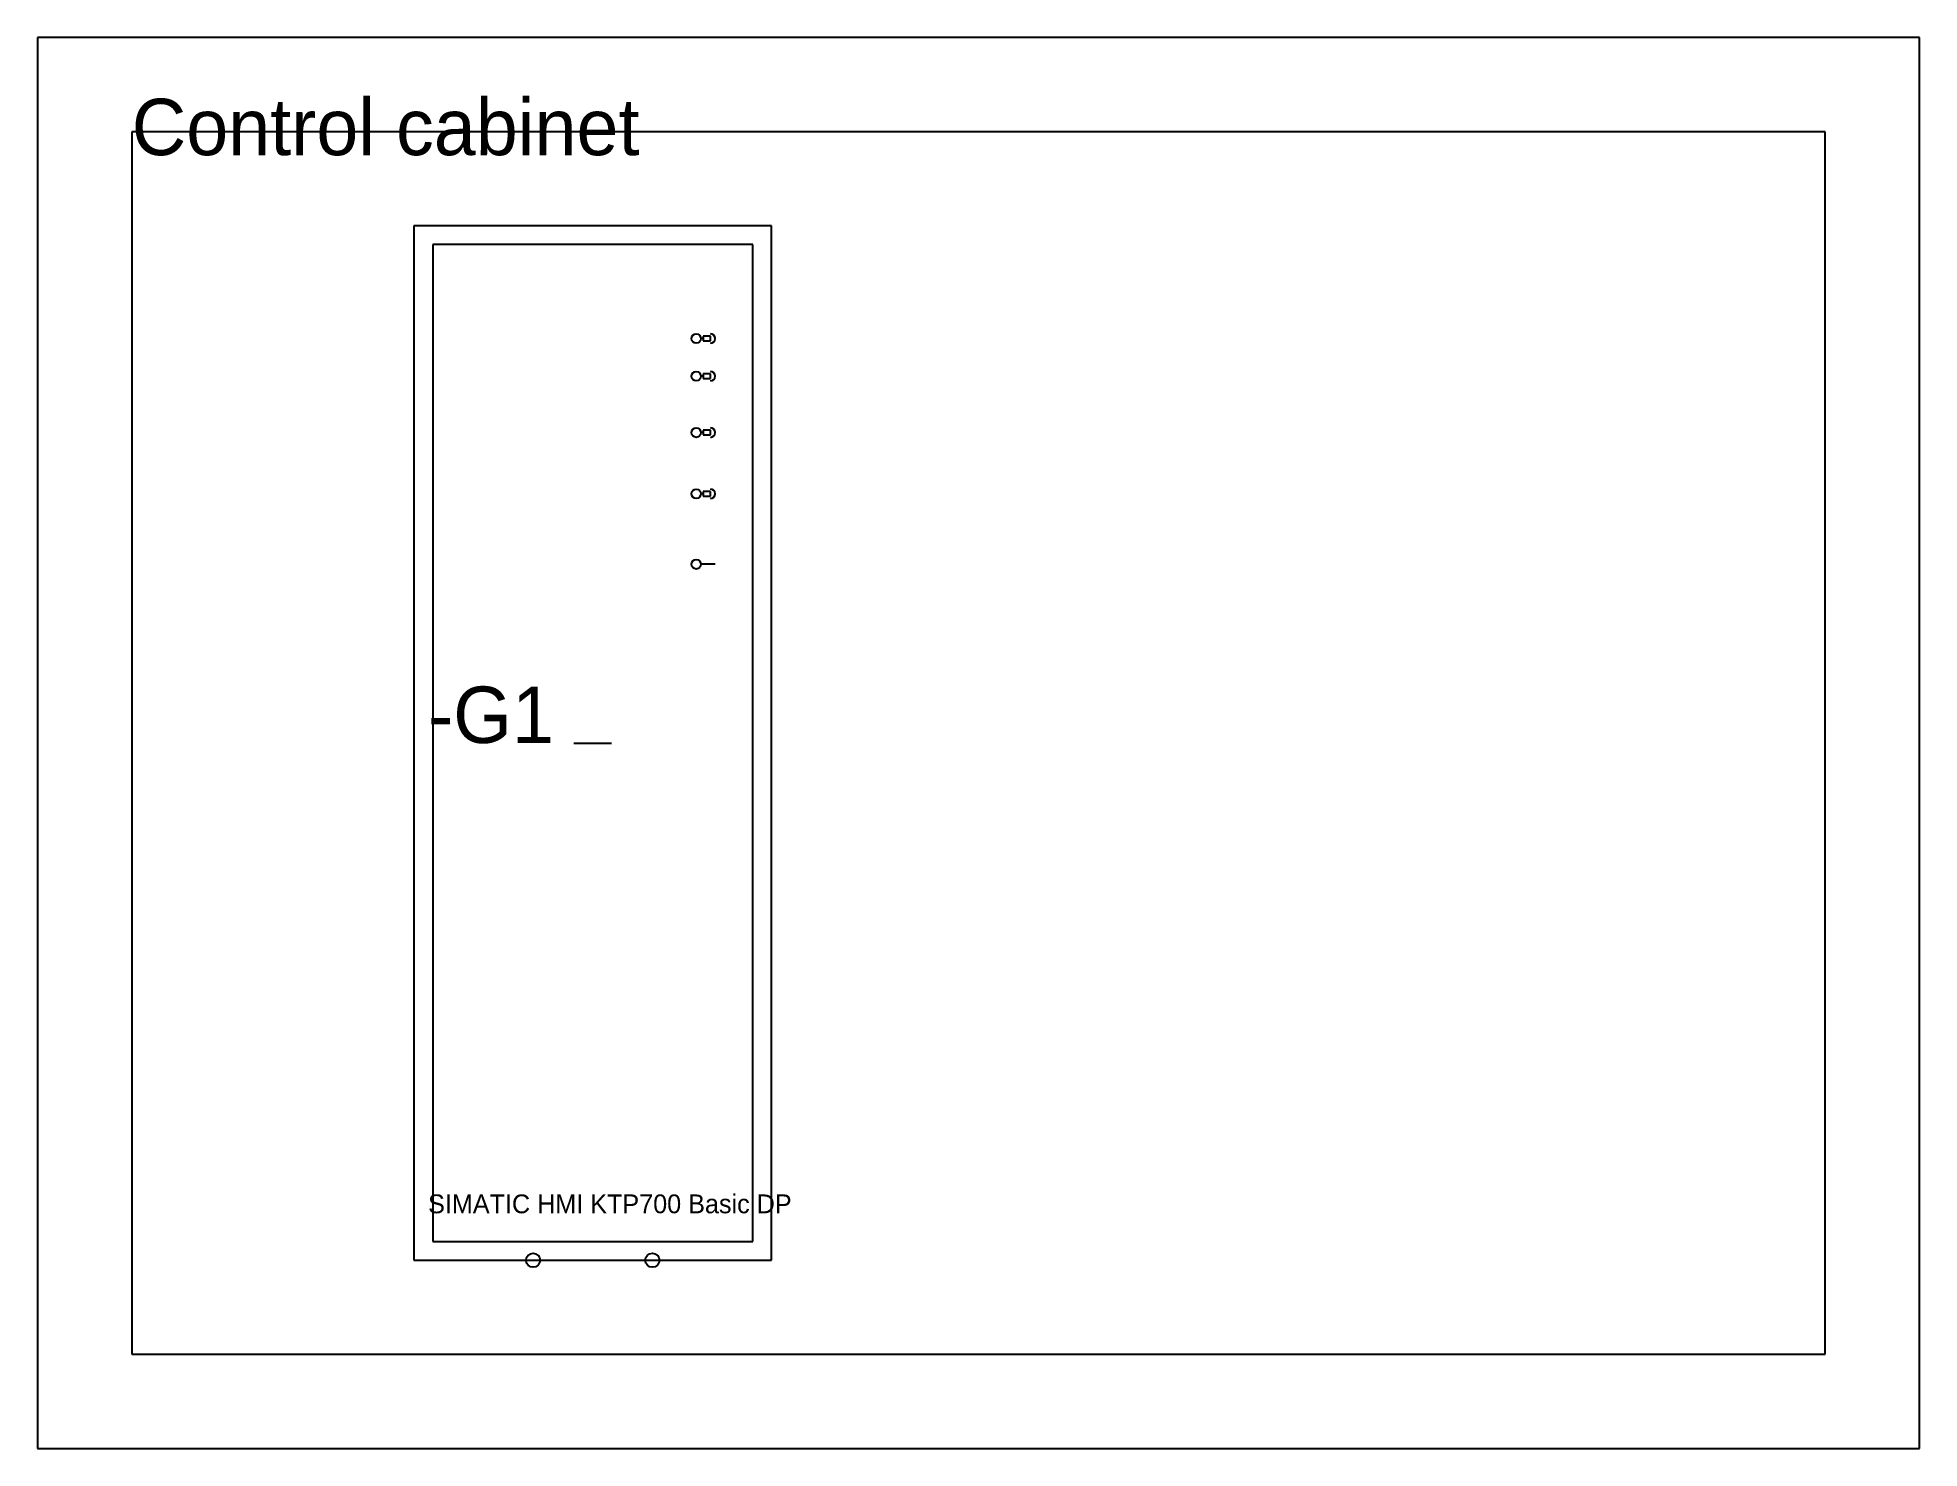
# Model space of a CAD drawing. Header units: millimetres. Extents: x 0 to 400, y 0 to 300.
import ezdxf

# ---------------------------------------------------------------- set-up
doc = ezdxf.new("R2010")
doc.units = ezdxf.units.MM

msp = doc.modelspace()

# ---------------------------------------------------------------- linework, layer by layer
at = {"layer": 'CAD_GEOMETRY'}
for p, q in [((156, 260), (80, 260)), ((80, 260), (80, 40)), ((156, 40), (156, 260)), ((152, 256), (84, 256)), ((84, 256), (84, 44)), ((152, 44), (152, 256)), ((141.5, 236), (141, 236)), ((143, 236.5), (141.5, 236.5)), ((141.5, 236.5), (141.5, 235.5)), ((143, 235.5), (143, 236.5)), ((141.5, 235.5), (143, 235.5)), ((141.5, 228), (141, 228)), ((143, 228.5), (141.5, 228.5)), ((141.5, 228.5), (141.5, 227.5)), ((143, 227.5), (143, 228.5)), ((141.5, 227.5), (143, 227.5)), ((141.5, 216), (141, 216)), ((143, 216.5), (141.5, 216.5)), ((141.5, 216.5), (141.5, 215.5)), ((143, 215.5), (143, 216.5)), ((141.5, 215.5), (143, 215.5)), ((141.5, 203), (141, 203)), ((143, 203.5), (141.5, 203.5)), ((141.5, 203.5), (141.5, 202.5)), ((141.5, 202.5), (143, 202.5)), ((143, 202.5), (143, 203.5)), ((144, 188), (141, 188)), ((84, 44), (152, 44)), ((80, 40), (156, 40))]:
    msp.add_line(p, q, dxfattribs=at)
for centre in [(140, 236), (140, 228), (140, 216), (140, 203), (140, 188)]:
    msp.add_circle(centre, 1, dxfattribs=at)
for centre in [(143, 236), (143, 228), (143, 216), (143, 203)]:
    msp.add_arc(centre, 1, -90, 90, dxfattribs=at)
at = {"layer": 'COMPONENT'}
for p, q in [((156, 260), (80, 260)), ((80, 260), (80, 40)), ((156, 40), (156, 260)), ((80, 40), (156, 40))]:
    msp.add_line(p, q, dxfattribs=at)
at = {"layer": 'COMPONENT_DETAIL'}
msp.add_line((114, 150), (122, 150), dxfattribs=at)
at = {"layer": 'COMPONENT_OUTLINE'}
for p, q in [((156, 260), (80, 260)), ((80, 260), (80, 40)), ((156, 40), (156, 260)), ((80, 40), (156, 40))]:
    msp.add_line(p, q, dxfattribs=at)
at = {"layer": 'ENCLOSURE'}
for p, q in [((400, 300), (0, 300)), ((0, 300), (0, 0)), ((400, 0), (400, 300)), ((0, 0), (400, 0))]:
    msp.add_line(p, q, dxfattribs=at)
at = {"layer": 'MOUNTING_PLATE'}
for p, q in [((380, 280), (20, 280)), ((20, 280), (20, 20)), ((380, 20), (380, 280)), ((20, 20), (380, 20))]:
    msp.add_line(p, q, dxfattribs=at)
at = {"layer": 'TERMINAL'}
for centre in [(105.33, 40), (130.67, 40)]:
    msp.add_circle(centre, 1.5, dxfattribs=at)

# ---------------------------------------------------------------- texts
at = {"layer": 'TAG'}
msp.add_text('-G1', height=12, dxfattribs=at).set_placement((83, 150))
at = {"layer": 'TEXT'}
for s, height, p in [('Control cabinet', 12, (20, 275)), ('SIMATIC HMI KTP700 Basic DP', 4, (83, 50))]:
    msp.add_text(s, height=height, dxfattribs=at).set_placement(p)

doc.saveas('drawing.dxf')
